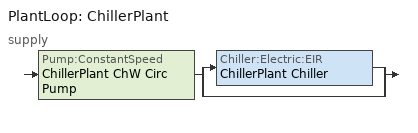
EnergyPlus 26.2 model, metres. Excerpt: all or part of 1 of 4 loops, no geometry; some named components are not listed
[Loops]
PlantLoop 'ChillerPlant'
 supply: Pump:ConstantSpeed 'ChillerPlant ChW Circ Pump' > split
  | Chiller:Electric:EIR 'ChillerPlant Chiller'
  | bypass
[People:Definition] Number of People Calculation Method=People; Number of People=4.363636; Fraction Radiant=0.3
rm1_3_C_PEOPLE Definition; rm1_4_C_PEOPLE Definition; rm1_5_C_PEOPLE Definition; rm1_6_C_PEOPLE Definition; rm1_7_C_PEOPLE Definition; rm1_8_C_PEOPLE Definition; rm1_9_C_PEOPLE Definition; rm1_10_C_PEOPLE Definition; rm1_1_C_PEOPLE Definition; rm1_2_C_PEOPLE Definition; rm2_1_C_PEOPLE Definition; rm2_2_C_PEOPLE Definition; rm2_3_C_PEOPLE Definition; rm2_4_C_PEOPLE Definition; rm2_5_C_PEOPLE Definition; rm2_6_C_PEOPLE Definition; rm2_7_C_PEOPLE Definition; rm2_8_C_PEOPLE Definition; rm2_9_C_PEOPLE Definition; rm2_10_C_PEOPLE Definition; rm3_1_C_PEOPLE Definition; rm3_2_C_PEOPLE Definition; rm3_3_C_PEOPLE Definition; rm3_4_C_PEOPLE Definition; rm3_5_C_PEOPLE Definition; rm3_6_C_PEOPLE Definition; rm3_7_C_PEOPLE Definition; rm3_8_C_PEOPLE Definition; rm3_9_C_PEOPLE Definition; rm3_10_C_PEOPLE Definition; rm4_1_C_PEOPLE Definition; rm4_2_C_PEOPLE Definition; rm4_3_C_PEOPLE Definition; rm4_4_C_PEOPLE Definition; rm4_5_C_PEOPLE Definition; rm4_6_C_PEOPLE Definition; rm4_7_C_PEOPLE Definition; rm4_8_C_PEOPLE Definition; rm4_9_C_PEOPLE Definition; rm4_10_C_PEOPLE Definition; rm5_1_C_PEOPLE Definition; rm5_2_C_PEOPLE Definition; rm5_3_C_PEOPLE Definition; rm5_4_C_PEOPLE Definition; rm5_5_C_PEOPLE Definition; rm5_6_C_PEOPLE Definition; rm5_7_C_PEOPLE Definition; rm5_8_C_PEOPLE Definition; rm5_9_C_PEOPLE Definition; rm5_10_C_PEOPLE Definition
[Lights:Definition] Design Level Calculation Method=LightingLevel; Lighting Level {W}=2400; Return Air Fraction=0; Fraction Radiant=0.59; Fraction Visible=0.1
rm1_3_C_LIGHTS Definition; rm1_4_C_LIGHTS Definition; rm1_5_C_LIGHTS Definition; rm1_6_C_LIGHTS Definition; rm1_7_C_LIGHTS Definition; rm1_8_C_LIGHTS Definition; rm1_9_C_LIGHTS Definition; rm1_10_C_LIGHTS Definition; rm1_1_C_LIGHTS Definition; rm1_2_C_LIGHTS Definition; rm2_1_C_LIGHTS Definition; rm2_2_C_LIGHTS Definition; rm2_3_C_LIGHTS Definition; rm2_4_C_LIGHTS Definition; rm2_5_C_LIGHTS Definition; rm2_6_C_LIGHTS Definition; rm2_7_C_LIGHTS Definition; rm2_8_C_LIGHTS Definition; rm2_9_C_LIGHTS Definition; rm2_10_C_LIGHTS Definition; rm3_1_C_LIGHTS Definition; rm3_2_C_LIGHTS Definition; rm3_3_C_LIGHTS Definition; rm3_4_C_LIGHTS Definition; rm3_5_C_LIGHTS Definition; rm3_6_C_LIGHTS Definition; rm3_7_C_LIGHTS Definition; rm3_8_C_LIGHTS Definition; rm3_9_C_LIGHTS Definition; rm3_10_C_LIGHTS Definition; rm4_1_C_LIGHTS Definition; rm4_2_C_LIGHTS Definition; rm4_3_C_LIGHTS Definition; rm4_4_C_LIGHTS Definition; rm4_5_C_LIGHTS Definition; rm4_6_C_LIGHTS Definition; rm4_7_C_LIGHTS Definition; rm4_8_C_LIGHTS Definition; rm4_9_C_LIGHTS Definition; rm4_10_C_LIGHTS Definition; rm5_1_C_LIGHTS Definition; rm5_2_C_LIGHTS Definition; rm5_3_C_LIGHTS Definition; rm5_4_C_LIGHTS Definition; rm5_5_C_LIGHTS Definition; rm5_6_C_LIGHTS Definition; rm5_7_C_LIGHTS Definition; rm5_8_C_LIGHTS Definition; rm5_9_C_LIGHTS Definition; rm5_10_C_LIGHTS Definition
[ElectricEquipment:Definition] Design Level Calculation Method=EquipmentLevel; Design Level {W}=900.0001; Fraction Latent=0; Fraction Radiant=0.7; Fraction Lost=0
rm1_3_C_EQUIP Definition; rm1_4_C_EQUIP Definition; rm1_5_C_EQUIP Definition; rm1_6_C_EQUIP Definition; rm1_7_C_EQUIP Definition; rm1_8_C_EQUIP Definition; rm1_9_C_EQUIP Definition; rm1_10_C_EQUIP Definition; rm1_1_C_EQUIP Definition; rm1_2_C_EQUIP Definition; rm2_1_C_EQUIP Definition; rm2_2_C_EQUIP Definition; rm2_3_C_EQUIP Definition; rm2_4_C_EQUIP Definition; rm2_5_C_EQUIP Definition; rm2_6_C_EQUIP Definition; rm2_7_C_EQUIP Definition; rm2_8_C_EQUIP Definition; rm2_9_C_EQUIP Definition; rm2_10_C_EQUIP Definition; rm3_1_C_EQUIP Definition; rm3_2_C_EQUIP Definition; rm3_3_C_EQUIP Definition; rm3_4_C_EQUIP Definition; rm3_5_C_EQUIP Definition; rm3_6_C_EQUIP Definition; rm3_7_C_EQUIP Definition; rm3_8_C_EQUIP Definition; rm3_9_C_EQUIP Definition; rm3_10_C_EQUIP Definition; rm4_1_C_EQUIP Definition; rm4_2_C_EQUIP Definition; rm4_3_C_EQUIP Definition; rm4_4_C_EQUIP Definition; rm4_5_C_EQUIP Definition; rm4_6_C_EQUIP Definition; rm4_7_C_EQUIP Definition; rm4_8_C_EQUIP Definition; rm4_9_C_EQUIP Definition; rm4_10_C_EQUIP Definition; rm5_1_C_EQUIP Definition; rm5_2_C_EQUIP Definition; rm5_3_C_EQUIP Definition; rm5_4_C_EQUIP Definition; rm5_5_C_EQUIP Definition; rm5_6_C_EQUIP Definition; rm5_7_C_EQUIP Definition; rm5_8_C_EQUIP Definition; rm5_9_C_EQUIP Definition; rm5_10_C_EQUIP Definition
[Schedule:Compact]
OffOcc: Through: 12/31, For: Sundays Holidays, Until:  6:00, 0, Until: 18:00, 0.05, Until: 24:00, 0, For: Weekdays WinterDesignDay SummerDesignDay, Until:  6:00, 0, Until:  7:00, 0.1, Until:  8:00, 0.2, Until: 12:00, 0.95, Until: 13:00, 0.5, Until: 17:00, 0.95, Until: 18:00, 0.3, Until: 22:00, 0.1, Until: 24:00, 0.05, For: Saturdays, Until:  6:00, 0, Until:  8:00, 0.1, Until: 12:00, 0.3, Until: 17:00, 0.1, Until: 19:00, 0.05, Until: 24:00, 0
OffLgt: Through: 12/31, For: Sundays Holidays, Until: 24:00, 0.05, For: Weekdays WinterDesignDay SummerDesignDay, Until:  5:00, 0.05, Until:  7:00, 0.1, Until:  8:00, 0.3, Until: 12:00, 0.9, Until: 13:00, 0.8, Until: 17:00, 0.9, Until: 18:00, 0.5, Until: 20:00, 0.3, Until: 22:00, 0.2, Until: 23:00, 0.1, Until: 24:00, 0.05, For: Saturdays, Until:  6:00, 0.05, Until:  8:00, 0.1, Until: 12:00, 0.3, Until: 17:00, 0.15, Until: 24:00, 0.05
OffInf: Through: 12/31, For: Sundays Holidays, Until: 24:00, 1, For: Weekdays WinterDesignDay SummerDesignDay, Until:  6:00, 1, Until: 22:00, 0, Until: 24:00, 1, For: Saturdays, Until:  6:00, 1, Until: 18:00, 0, Until: 24:00, 1
rm1_3_CActSched; rm1_4_CActSched; rm1_5_CActSched; rm1_6_CActSched; rm1_7_CActSched; rm1_8_CActSched; rm1_9_CActSched; rm1_10_CActSched; rm1_1_CActSched; rm1_2_CActSched; rm2_1_CActSched; rm2_2_CActSched; rm2_3_CActSched; rm2_4_CActSched; rm2_5_CActSched; rm2_6_CActSched; rm2_7_CActSched; rm2_8_CActSched; rm2_9_CActSched; rm2_10_CActSched; rm3_1_CActSched; rm3_2_CActSched; rm3_3_CActSched; rm3_4_CActSched; rm3_5_CActSched; rm3_6_CActSched; rm3_7_CActSched; rm3_8_CActSched; rm3_9_CActSched; rm3_10_CActSched; rm4_1_CActSched; rm4_2_CActSched; rm4_3_CActSched; rm4_4_CActSched; rm4_5_CActSched; rm4_6_CActSched; rm4_7_CActSched; rm4_8_CActSched; rm4_9_CActSched; rm4_10_CActSched; rm5_1_CActSched; rm5_2_CActSched; rm5_3_CActSched; rm5_4_CActSched; rm5_5_CActSched; rm5_6_CActSched; rm5_7_CActSched; rm5_8_CActSched; rm5_9_CActSched; rm5_10_CActSched: Through: 12/31, For: AllDays, Until: 24:00, 123.06
OffClT: Through: 12/31, For: Sundays Holidays, Until: 24:00, 37.22225, For: Weekdays WinterDesignDay SummerDesignDay, Until:  6:00, 37.22225, Until: 22:00, 23.88891, Until: 24:00, 37.22225, For: Saturdays, Until:  6:00, 37.22225, Until: 18:00, 23.88891, Until: 24:00, 37.22225
OffHtT: Through: 12/31, For: Sundays Holidays, Until: 24:00, 12.77779, For: Weekdays WinterDesignDay SummerDesignDay, Until:  6:00, 12.77779, Until: 22:00, 21.11113, Until: 24:00, 12.77779, For: Saturdays, Until:  6:00, 12.77779, Until: 18:00, 21.11113, Until: 24:00, 12.77779
groundTempSch: Through: 1/31, For: AllDays, Until: 24:00, 12.72223, Through: 2/28, For: AllDays, Until: 24:00, 11.55558, Through: 3/31, For: AllDays, Until: 24:00, 11.44446, Through: 4/30, For: AllDays, Until: 24:00, 12.00001, Through: 5/31, For: AllDays, Until: 24:00, 14.22224, Through: 6/30, For: AllDays, Until: 24:00, 16.44446, Through: 7/31, For: AllDays, Until: 24:00, 18.38891, Through: 8/31, For: AllDays, Until: 24:00, 19.61114, Through: 9/30, For: AllDays, Until: 24:00, 19.72226, Through: 10/31, For: AllDays, Until: 24:00, 18.72223, Through: 11/30, For: AllDays, Until: 24:00, 16.83336, Through: 12/31, For: AllDays, Until: 24:00, 14.66667
OffDHW: Through: 12/31, For: Sundays Holidays, Until: 13:00, 0.05, Until: 14:00, 0.1, Until: 24:00, 0.05, For: Weekdays WinterDesignDay SummerDesignDay, Until:  5:00, 0.05, Until:  6:00, 0.1, Until:  7:00, 0.05, Until:  8:00, 0.2, Until:  9:00, 0.35, Until: 11:00, 0.4, Until: 12:00, 0.45, Until: 13:00, 0.6, Until: 14:00, 0.55, Until: 16:00, 0.35, Until: 17:00, 0.45, Until: 18:00, 0.25, Until: 19:00, 0.2, Until: 21:00, 0.15, Until: 22:00, 0.1, Until: 24:00, 0.05, For: Saturdays, Until:  6:00, 0, Until:  7:00, 0.05, Until:  8:00, 0.1, Until:  9:00, 0.15, Until: 11:00, 0.2, Until: 12:00, 0.25, Until: 14:00, 0.2, Until: 15:00, 0.15, Until: 16:00, 0.1, Until: 17:00, 0.15, Until: 18:00, 0.05, Until: 24:00, 0
[Curve:Cubic]
DHW_curve_0.900093: Coefficient1 Constant=0.900093; Coefficient2 x=0.099907; Coefficient3 x**2=0; Coefficient4 x**3=0; Minimum Value of x=0.01; Maximum Value of x=1
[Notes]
doe2trans version: 7622
Translated from DOE2 input file: dummy.inp
Title1= Green Design Tools
Title3= Base Case
Title4= 5\VisualDOE\Projects\50Zone1VAV.gph
Title5= VisualDOE 5.0.0
\group Simulation Parameters
_END_ \group Simulation Parameters
\group Location - Climate - Weather
1995,  ! ! year (DOE2 only)
_END_ \group Location - Climate - Weather
_END_  \ Holidays
LDS Schedules
